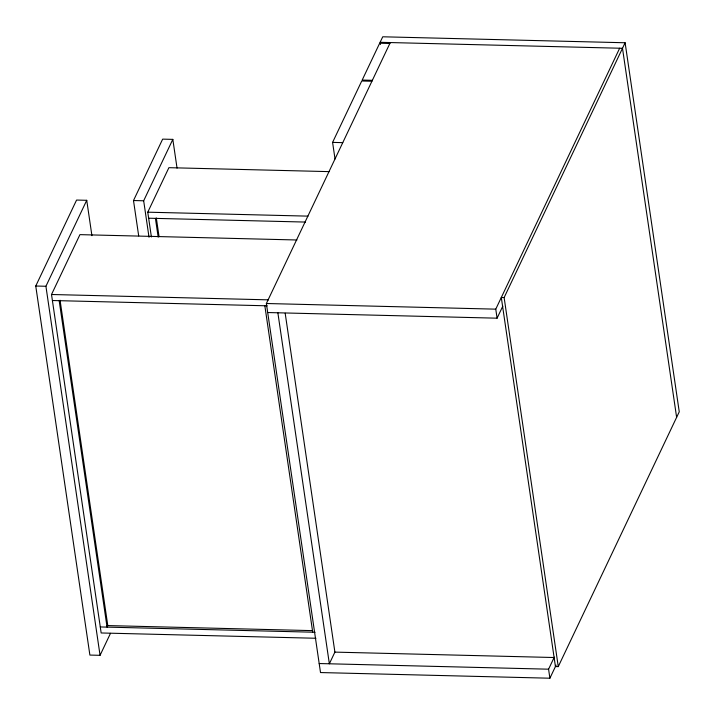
<?xml version="1.0" encoding="UTF-8"?>
<svg xmlns="http://www.w3.org/2000/svg" width="715" height="715" viewBox="0 0 715 715"><rect width="100%" height="100%" fill="white"/><g stroke="black" fill="none" stroke-linecap="round" stroke-linejoin="round"><path stroke-width="1.07" d="M110.494 633.329L100.055 655.324L89.884 655.074L35.75 286.018L76.568 200.057L86.738 200.307L91.922 235.673M100.055 655.324L45.921 286.268L86.738 200.307M315.932 638.263L101.164 632.972L51.516 294.5L79.937 234.636L296.931 239.99M138.692 235.887L133.499 200.531L162.654 139.13L172.824 139.38L177.043 168.114M149.024 237.246L143.67 200.781L172.824 139.38M151.392 236.951L147.764 212.185L168.901 167.676L329.141 171.627M335.022 158.962L332.591 142.392L361.745 80.992L371.916 81.242M380.434 44.518L380.112 42.31L382.74 36.787L625.116 42.757L679.25 411.813L558.263 666.621L555.439 666.55L501.304 297.494L504.129 297.565L625.116 42.757M556.118 665.12L549.898 678.213L320.508 672.556L266.373 303.509L390.283 42.56M267.696 312.535L497.086 318.184L495.763 309.157L619.664 48.218M497.086 318.184L502.824 306.1M549.898 678.213L548.575 669.186L554.313 657.103M380.112 42.31L622.497 48.289L676.622 417.337M389.845 43.481L379.674 43.231L362.183 80.071L372.354 80.321M332.591 142.392L342.762 142.643M133.499 200.531L143.67 200.781M147.764 212.185L308.004 216.136M148.64 218.209L305.546 222.07M35.75 286.018L45.921 286.268M51.516 294.5L268.509 299.853M266.373 303.509L495.763 309.157M52.401 300.514L267.16 305.814M106.571 625.553L312.437 630.63M100.279 626.948L315.047 632.248M334.745 652.116L554.107 657.523M319.185 663.538L548.575 669.186M504.129 297.565L558.263 666.621M285.187 313.259L334.897 652.116L329.356 663.788L277.867 312.786M264.836 305.752L312.714 632.185M156.317 217.941L159.061 236.692M155.423 218.37L158.176 237.121M60.069 300.255L107.786 625.58L107.062 627.118L59.175 300.684"/></g></svg>
